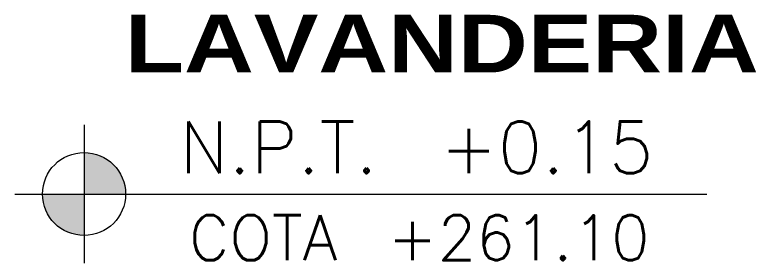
# Model space of a CAD drawing. Header units: metres. Extents: x 349703 to 349913, y 9282546 to 9282694.
# Drawn here: x 349720.544 to 349721.829, y 9282647.826 to 9282648.257 of the extents above; entities that cross this region are included whole.
import ezdxf
from ezdxf.enums import TextEntityAlignment as Align

# ---------------------------------------------------------------- set-up
doc = ezdxf.new("R2010")
doc.units = ezdxf.units.M
doc.header["$LTSCALE"] = 0.25
doc.layers.add('ARQ-FONDO', color=253, linetype='CONTINUOUS', lineweight=9)
doc.styles.add('MOYO2', font='arialbd.ttf', dxfattribs={"width": 1.2})
doc.styles.add('TM-DIM', font='romans.shx')

# ---------------------------------------------------------------- blocks, each defined once
blk = doc.blocks.new('*U591')
h = blk.add_hatch(color=251)
h.paths.add_polyline_path([(0.75, -0.1724), (0.75, -0.2324), (0.81, -0.2324, 0.414214)])
h.paths.add_polyline_path([(0.75, -0.2324), (0.69, -0.2324, 0.414214), (0.75, -0.2924)])
at = {"color": 2}
for p, q in [((0.75, -0.1324), (0.75, -0.3324)), ((0.65, -0.2324), (1.65, -0.2324))]:
    blk.add_line(p, q, dxfattribs=at)
blk.add_circle((0.75, -0.2324), 0.06, dxfattribs=at)
at = {"color": 2, "style": 'TM-DIM'}
blk.add_text('COTA', height=0.065, rotation=360, dxfattribs=at).set_placement((1.0088, -0.3282), align=Align.CENTER)
for tag, p, height in [('NIV_P', (0.8881, -0.2024), 0.075), ('VALOR_P', (1.2641, -0.2024), 0.075), ('COTA_P', (1.1884, -0.3282), 0.065)]:
    blk.add_attdef(tag, p, '', height=height, rotation=360, dxfattribs=at)
blk = doc.blocks.new('NOMBRES 6 A 11 AÑOS')
at = {"layer": 'ARQ-FONDO', "xscale": 1.199999999999999, "yscale": 1.199999999999999, "zscale": 1.199999999999999}
blk.add_blockref('*U591', (350146.0499, 9282513.7783), dxfattribs=at).add_auto_attribs({'NIV_P': 'N.P.T.', 'COTA_P': '+261.10', 'VALOR_P': '+0.15'})
at = {"layer": 'ARQ-FONDO', "lineweight": -2, "insert": (350147.5703, 9282513.7105), "char_height": 0.1, "width": 2.666695, "attachment_point": 8, "style": 'MOYO2'}
blk.add_mtext('LAVANDERIA', dxfattribs=at)

msp = doc.modelspace()

# ---------------------------------------------------------------- block references
at = {"layer": 'ARQ-FONDO'}
msp.add_blockref('NOMBRES 6 A 11 AÑOS', (-426.2858, 134.4467), dxfattribs=at)

doc.saveas('drawing.dxf')
